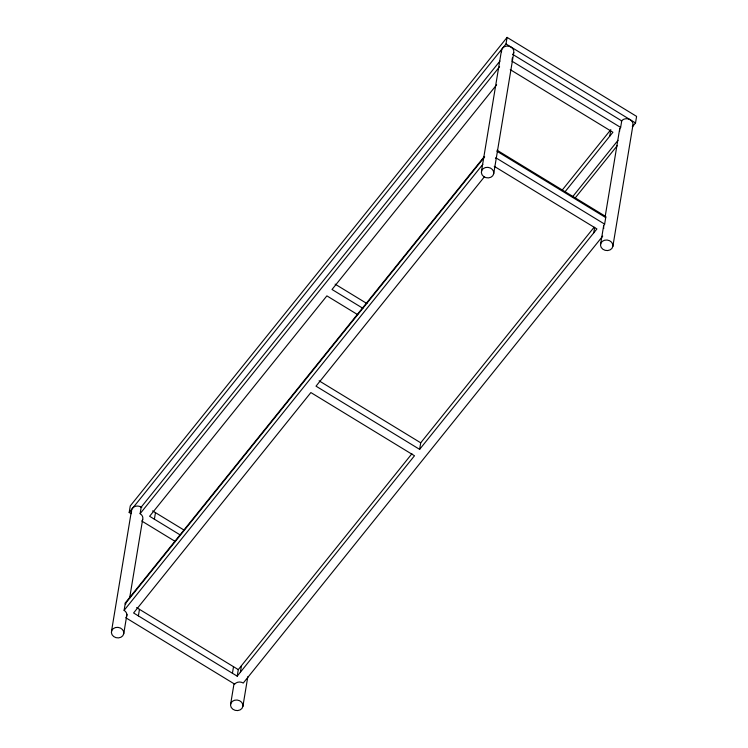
<?xml version="1.0" encoding="UTF-8"?>
<svg xmlns="http://www.w3.org/2000/svg" width="748" height="748" viewBox="0 0 748 748"><rect width="100%" height="100%" fill="white"/><g stroke="black" fill="none" stroke-linecap="round" stroke-linejoin="round"><path stroke-width="1.12" d="M131.171 513.698L129.18 512.483L130.264 505.929L507.088 37.4L636.604 116.398L635.52 122.953L632.593 126.59M111.48 631.471L131.554 510.201M126.197 617.324A6.236 5.273 9.4 0 0 124.112 610.368L125.365 602.832L484.096 156.799M175.5 541.608L141.877 521.094A6.236 5.273 9.4 0 0 140.119 513.68L141.204 507.125L499.935 61.093M123.729 633.78A6.236 5.273 9.4 0 0 115.426 627.563A6.236 5.273 9.4 0 0 113.659 636.529A6.236 5.273 9.4 0 0 123.729 633.78L126.954 614.323M129.6 598.307L142.672 519.374M138.38 615.894L139.465 609.34M154.387 519.206L155.472 512.651M232.432 673.256L233.516 666.702M230.636 704.139L234.04 683.55M237.209 676.173L414.495 455.756L310.878 392.56L133.602 612.977L237.209 676.173L238.294 669.619L411.914 453.746M240.379 672.237L241.464 665.683M242.885 706.449A6.236 5.273 9.4 0 0 234.582 700.24A6.236 5.273 9.4 0 0 232.815 709.207A6.236 5.273 9.4 0 0 242.885 706.449L247.812 676.706M484.274 176.958L316.011 386.164L419.628 449.361L420.713 442.807L594.099 227.233M481.45 171.46L501.525 50.191M129.18 512.483L506.003 43.954L507.088 37.4M512.034 59.999L512.389 57.811M493.699 173.77A6.236 5.273 9.4 0 0 485.396 167.552A6.236 5.273 9.4 0 0 483.629 176.519A6.236 5.273 9.4 0 0 493.699 173.77L513.783 52.5M593.744 232.871L594.651 227.411M609.751 136.183L610.658 130.722M600.607 244.138L603.636 225.831M605.151 216.677L619.737 128.581M603.804 228.346A6.236 5.273 9.4 0 1 604.636 224.129L605.88 216.593L497.093 150.236M619.681 131.106A6.236 5.273 9.4 0 1 620.644 127.441L621.728 120.886L512.932 54.539M612.855 246.438A6.236 5.273 9.4 0 0 604.552 240.23A6.236 5.273 9.4 0 0 602.785 249.196A6.236 5.273 9.4 0 0 612.855 246.438L632.939 125.168M140.119 513.68L499.58 66.74M496.625 84.814L332.019 289.476L362.911 308.316M484.657 156.874L125.197 603.814A6.236 5.273 9.4 0 1 125.72 604.169M124.112 610.368L482.843 164.336M561.823 190.572L610.836 129.628M565.123 191.675L612.911 132.256L510.258 69.639M572.613 196.761L618.007 140.325M574.782 198.463L617.222 145.692M419.628 449.361L596.904 228.944L494.25 166.327M602.729 236.106L243.268 683.046A6.236 5.273 9.4 0 0 234.666 684.14L125.87 617.792M506.003 43.954L635.52 122.953M511.847 61.093L620.644 127.441M496.924 151.227L605.721 217.575M604.636 224.129L495.84 157.781A6.236 5.273 9.4 0 1 495.457 158.202M335.104 284.137L366.978 303.585M357.768 314.702L326.885 295.871L149.609 516.288L180.128 534.904M319.097 380.826L420.713 442.807M152.601 510.903L184.186 530.164M136.594 607.591L238.294 669.619M141.204 507.125A6.236 5.273 9.4 0 1 141.727 507.481M131.536 511.856A6.236 5.273 9.4 0 1 134.621 506.602A6.236 5.273 9.4 0 1 141.634 507.443M125.365 602.832A6.236 5.273 9.4 0 1 125.888 603.187M501.515 51.846A6.236 5.273 9.4 0 1 508.995 46.236A6.236 5.273 9.4 0 1 512.838 54.501M621.298 121.316A6.236 5.273 9.4 0 1 629.676 119.446A6.236 5.273 9.4 0 1 632.322 126.711"/></g></svg>
